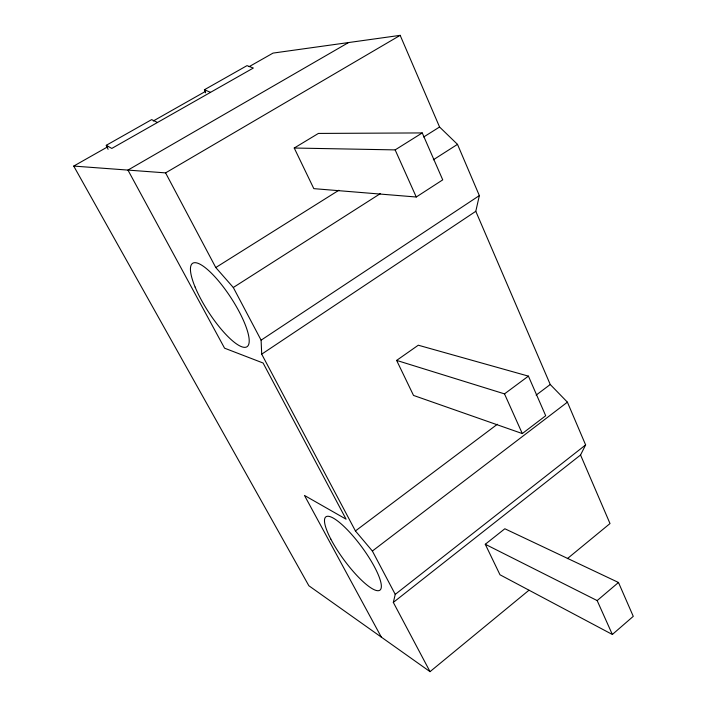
<?xml version="1.0" encoding="UTF-8"?>
<svg xmlns="http://www.w3.org/2000/svg" width="707" height="707" viewBox="0 0 707 707"><rect width="100%" height="100%" fill="white"/><g stroke="black" fill="none" stroke-linecap="round" stroke-linejoin="round"><path stroke-width="1.06" d="M528.977 590.23L430.033 671.65L393.322 602.408L580.544 454.999L585.626 444.924L567.403 402.168L550.249 384.511L475.793 211.296L479.346 195.6L457.5 144.361L439.568 127.004L400.171 35.35L273.043 53.096L249.085 66.679M393.322 602.408L395.248 594.375L585.626 444.924M612.35 634.479L633.269 616.345L618.484 582.48L504.842 528.756L485.276 544.266L499.982 574.773L612.35 634.479L597.159 600.579L485.276 544.266M597.159 600.579L618.484 582.48M567.359 558.645L610.008 523.551L580.544 454.999M522.296 433.568L545.698 415.734L528.412 376.133L418.288 345.21L396.627 360.402L413.515 395.425L522.296 433.568L504.506 393.879L396.627 360.402M395.248 594.375L372.377 551.036L567.403 402.168M372.377 551.036L355.435 530.948L497.357 424.262M536.145 395.107L550.249 384.511M504.506 393.879L528.412 376.133M355.435 530.948L261.705 354.163L475.793 211.296M261.705 354.163L261.104 340.173L479.346 195.6M416.264 197.006L442.732 179.861L422.247 132.925L318.406 133.429L294.236 148.028L313.82 188.645L416.264 197.006L395.151 149.893L294.236 148.028M430.033 671.65L308.862 585.75L73.731 166.074L165.588 172.879L215.776 267.538L233.301 287.493L380.286 193.656M433.32 159.8L457.5 144.361M395.151 149.893L422.247 132.925M215.776 267.538L338.865 190.245M423.714 136.964L439.568 127.004M165.588 172.879L400.171 35.35M348.533 42.561L127.949 170.087L224.57 348.18L263.101 363.018L346.077 519.177L304.47 495.439L381.329 637.122M108.1 149.318L106.271 145.306L151.678 119.607L157.475 122.488M205.631 92.829L204.429 89.745L247.008 65.636L253.345 68.022L111.794 148.435L106.271 145.306M73.731 166.074L108.224 146.517M153.26 120.994L205.003 91.663M204.429 89.745L210.527 92.352M233.301 287.493L261.104 340.173M330.832 539.096A45.531 10.994 53.6 0 0 379.473 590.416A45.531 10.994 53.6 0 0 348.463 530.957A45.531 10.994 53.6 0 0 330.832 539.096M195.114 287.06A49.782 13.292 56.9 0 0 245.948 347.199A49.782 13.292 56.9 0 0 218.419 280.803A49.782 13.292 56.9 0 0 195.114 287.06"/></g></svg>
